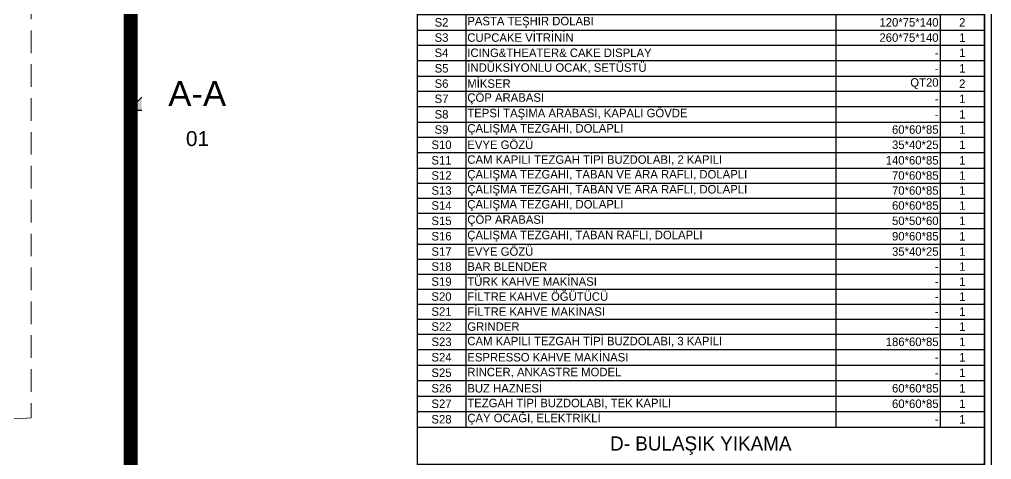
# Model space of a CAD drawing. Header units: millimetres. Extents: x 9129 to 19685, y -6152 to 3305.
# Drawn here: x 12124 to 13492, y 1145 to 1763 of the extents above; entities that cross this region are included whole.
import ezdxf
from ezdxf.enums import TextEntityAlignment as Align
from ezdxf.xclip import XClip

# ---------------------------------------------------------------- set-up
doc = ezdxf.new("R2010")
doc.units = ezdxf.units.MM
doc.header["$LTSCALE"] = 5
doc.header["$XCLIPFRAME"] = 0
doc.linetypes.add('141125_RT1$0$HIDDEN', pattern=[9.525, 6.35, -3.175])
doc.layers.add('141125_RT1$0$LP-LINE_1', color=41, linetype='Continuous', lineweight=15)
doc.layers.add('LP-SECTION', color=21, linetype='Continuous', lineweight=30)
doc.layers.add('LP-UNIT_LINE', color=170, linetype='Continuous')
doc.styles.add('AR_TEXT', font='arial.ttf')
doc.styles.add('SKTÜRK', font='GOTHIC.TTF', dxfattribs={"height": 11})

# ---------------------------------------------------------------- blocks, each defined once
blk = doc.blocks.new('AR_KESIT_YAZI_ATT')
at = {"linetype": 'Continuous'}
blk.add_line((0.44, 0), (-0.44, 0), dxfattribs=at)
at = {"style": 'AR_TEXT'}
for tag, height, p in [('KESIT_ADI', 0.25, (0, 0.169)), ('PAFTA_ADI', 0.12, (0, -0.1082)), ('PAFTA_NO', 0.15, (0, -0.2835))]:
    blk.add_attdef(tag, text='', height=height, dxfattribs=at).set_placement(p, align=Align.MIDDLE_CENTER)
blk = doc.blocks.new('AR_KESIT_YON_OKU')
blk.add_hatch(color=8).paths.add_polyline_path([(0, 0.69), (-0.69, 0), (-0.44, 0, -1), (0.44, 0), (0.69, 0)])
at = {"linetype": 'Continuous'}
blk.add_lwpolyline([(-0.44, 0), (-0.69, 0), (0, 0.69), (0.69, 0), (0.44, 0), (0.44, 0)], dxfattribs=at)
blk.add_circle((0, 0), 0.44, dxfattribs=at)
blk = doc.blocks.new('plan3')
at = {"layer": '141125_RT1$0$LP-LINE_1', "linetype": '141125_RT1$0$HIDDEN'}
blk.add_line((27463, -5997, 0), (27463, -7208.4, 0), dxfattribs=at)
blk.add_arc((27626, -9929.7, 0), 2726.2, 93.4277, 97.4397, dxfattribs=at)
at = {"layer": 'LP-UNIT_LINE', "color": 252, "lineweight": 100, "ltscale": 0.1, "const_width": 20, "elevation": 0}
blk.add_lwpolyline([(27603.2, -5413.9), (27603.2, -8043.8), (25002.8, -8043.8), (25002.8, -5413.9)], close=True, dxfattribs=at)
at = {"layer": 'LP-SECTION', "extrusion": (-1.34904e-09, -5.52954e-10, 1)}
ref = blk.add_blockref('AR_KESIT_YON_OKU', (27696.9, -6776.1, 0), dxfattribs=dict(at, xscale=140.0000000000001, yscale=140.0000000000001, zscale=140.0000000000001))
XClip(ref).set_block_clipping_path([(-19.2435702665, -8.5285994819), (-0.5579498133, 9.7302338121)])
ref = blk.add_blockref('AR_KESIT_YAZI_ATT', (27696.9, -6776.1, 0), dxfattribs=dict(at, xscale=-139.9999999999999, yscale=140, zscale=140, rotation=359.9999999999923))
XClip(ref).set_block_clipping_path([(0.5579498133, -8.5285994819), (19.2435702665, 9.7302338121)])
ref.add_attrib('KESIT_ADI', 'A-A', dxfattribs={"layer": '0', "height": 35, "style": 'AR_TEXT'}).set_placement((27696.8, -6752.5), align=Align.MIDDLE_CENTER)
ref.add_attrib('PAFTA_NO', '01', dxfattribs={"layer": '0', "height": 21, "style": 'AR_TEXT'}).set_placement((27697.2, -6815.8, 0), align=Align.MIDDLE_CENTER)
blk = doc.blocks.new('*T239')
at = {"color": 0, "linetype": 'ByBlock', "lineweight": -2, "ltscale": 5, "transparency": 16777216}
for p, q in [((0, 0), (798.6, 0)), ((0, 0), (0, -2445)), ((68.8, 0), (68.8, -48.1)), ((589.3, 0), (589.3, -48.1)), ((736, 0), (736, -48.1)), ((798.6, 0), (798.6, -2445)), ((0, -48.1), (798.6, -48.1)), ((0, -104.4), (798.6, -104.4)), ((68.8, -104.4), (68.8, -184.8)), ((589.3, -104.4), (589.3, -184.8)), ((736, -104.4), (736, -184.8)), ((0, -126.4), (798.6, -126.4)), ((0, -162.8), (798.6, -162.8)), ((0, -184.8), (798.6, -184.8)), ((0, -239.7), (798.6, -239.7)), ((68.8, -239.7), (68.8, -701.2)), ((589.3, -239.7), (589.3, -701.2)), ((736, -239.7), (736, -701.2)), ((0, -263.5), (798.6, -263.5)), ((0, -285.5), (798.6, -285.5)), ((0, -307.5), (798.6, -307.5)), ((0, -329.5), (798.6, -329.5)), ((0, -351.4), (798.6, -351.4)), ((0, -373.4), (798.6, -373.4)), ((0, -395.4), (798.6, -395.4)), ((0, -417.4), (798.6, -417.4)), ((0, -439.4), (798.6, -439.4)), ((0, -461.4), (798.6, -461.4)), ((0, -483.4), (798.6, -483.4)), ((0, -505.4), (798.6, -505.4)), ((0, -527.4), (798.6, -527.4)), ((0, -549.4), (798.6, -549.4)), ((0, -569.2), (798.6, -569.2)), ((0, -591.2), (798.6, -591.2)), ((0, -613.2), (798.6, -613.2)), ((0, -635.2), (798.6, -635.2)), ((0, -657.2), (798.6, -657.2)), ((0, -679.2), (798.6, -679.2)), ((0, -701.2), (798.6, -701.2)), ((0, -754), (798.6, -754)), ((68.8, -754), (68.8, -1273.4)), ((589.3, -754), (589.3, -1273.4)), ((736, -754), (736, -1273.4)), ((0, -775.5), (798.6, -775.5)), ((0, -797.3), (798.6, -797.3)), ((0, -819.1), (798.6, -819.1)), ((0, -840.8), (798.6, -840.8)), ((0, -862.4), (798.6, -862.4)), ((0, -884.1), (798.6, -884.1)), ((0, -905.7), (798.6, -905.7)), ((0, -927.4), (798.6, -927.4)), ((0, -949), (798.6, -949)), ((0, -970.8), (798.6, -970.8)), ((0, -992.3), (798.6, -992.3)), ((0, -1014.1), (798.6, -1014.1)), ((0, -1035.7), (798.6, -1035.7)), ((0, -1057.2), (798.6, -1057.2)), ((0, -1079), (798.6, -1079)), ((0, -1100.7), (798.6, -1100.7)), ((0, -1122.3), (798.6, -1122.3)), ((0, -1143.9), (798.6, -1143.9)), ((0, -1165.5), (798.6, -1165.5)), ((0, -1187), (798.6, -1187)), ((0, -1208.6), (798.6, -1208.6)), ((0, -1230.2), (798.6, -1230.2)), ((0, -1251.8), (798.6, -1251.8)), ((0, -1273.4), (798.6, -1273.4)), ((0, -1324.9), (798.6, -1324.9)), ((68.8, -1324.9), (68.8, -1925.8)), ((589.3, -1324.9), (589.3, -1925.8)), ((736, -1324.9), (736, -1925.8)), ((0, -1346), (798.6, -1346)), ((0, -1367.7), (798.6, -1367.7)), ((0, -1388.9), (798.6, -1388.9)), ((0, -1410.6), (798.6, -1410.6)), ((0, -1432.4), (798.6, -1432.4)), ((0, -1453.5), (798.6, -1453.5)), ((0, -1475.3), (798.6, -1475.3)), ((0, -1497), (798.6, -1497)), ((0, -1518.1), (798.6, -1518.1)), ((0, -1539.9), (798.6, -1539.9)), ((0, -1561.7), (798.6, -1561.7)), ((0, -1582.8), (798.6, -1582.8)), ((0, -1603.9), (798.6, -1603.9)), ((0, -1625), (798.6, -1625)), ((0, -1646.7), (798.6, -1646.7)), ((0, -1668.5), (798.6, -1668.5)), ((0, -1689.6), (798.6, -1689.6)), ((0, -1710.7), (798.6, -1710.7)), ((0, -1731.8), (798.6, -1731.8)), ((0, -1752.9), (798.6, -1752.9)), ((0, -1774), (798.6, -1774)), ((0, -1795.1), (798.6, -1795.1)), ((0, -1816.8), (798.6, -1816.8)), ((0, -1838.6), (798.6, -1838.6)), ((0, -1860.4), (798.6, -1860.4)), ((0, -1882.2), (798.6, -1882.2)), ((0, -1904), (798.6, -1904)), ((0, -1925.8), (798.6, -1925.8)), ((0, -1978), (798.6, -1978)), ((68.8, -1978), (68.8, -2325.2)), ((589.3, -1978), (589.3, -2325.2)), ((736, -1978), (736, -2325.2)), ((0, -1999.8), (798.6, -1999.8)), ((0, -2020.9), (798.6, -2020.9)), ((0, -2043.2), (798.6, -2043.2)), ((0, -2065.5), (798.6, -2065.5)), ((0, -2087.9), (798.6, -2087.9)), ((0, -2110.2), (798.6, -2110.2)), ((0, -2132.5), (798.6, -2132.5)), ((0, -2154.9), (798.6, -2154.9)), ((0, -2177.2), (798.6, -2177.2)), ((0, -2199.5), (798.6, -2199.5)), ((0, -2235.9), (798.6, -2235.9)), ((0, -2258.2), (798.6, -2258.2)), ((0, -2280.6), (798.6, -2280.6)), ((0, -2302.9), (798.6, -2302.9)), ((0, -2325.2), (798.6, -2325.2)), ((0, -2378), (798.6, -2378)), ((68.8, -2378), (68.8, -2445)), ((589.3, -2378), (589.3, -2445)), ((736, -2378), (736, -2445)), ((0, -2400.3), (798.6, -2400.3)), ((0, -2422.7), (798.6, -2422.7)), ((0, -2445), (798.6, -2445))]:
    blk.add_line(p, q, dxfattribs=at)
at = {"color": 0, "ltscale": 5, "transparency": 16777216, "style": 'SKTÜRK'}
for s, insert, char_height, width, attachment_point in [('P.NO', (34.4, -24.1), 11.91, 38.977, 5), ('ÜRÜN ADI', (329, -24.1), 11.91, 490.739, 5), ('ÖLÇÜ', (662.6, -24.1), 11.91, 116.897, 5), ('AD.', (767.3, -24.1), 11.91, 32.798, 5), ('C- SOĞUK ODA', (399.3, -76.3), 19.857, 768.77, 5), ('C1', (34.4, -115.4), 11.91, 64.792, 5), ('PANEL TİP SOĞUK ODA', (70.7, -115.4), 11.914, 516.554, 4), ('250*290*240', (734, -115.4), 11.914, 142.711, 6), ('1', (767.3, -115.4), 11.9, 58.613, 5), ('İSTİF RAFI, 4 KATLI, DEMONTE', (70.7, -144.6), 11.914, 516.554, 4), ('C2-M6-M5', (34.4, -144.6), 11.91, 64.792, 5), ('122*46*160', (734, -144.6), 11.91, 142.711, 6), ('4', (767.3, -144.6), 11.9, 58.613, 5), ('İSTİF RAFI, 4 KATLI, DEMONTE', (70.7, -173.8), 11.914, 516.554, 4), ('C3-M6', (34.4, -173.8), 11.91, 64.792, 5), ('183*46*160', (734, -173.8), 11.91, 142.711, 6), ('1', (767.3, -173.8), 11.9, 58.613, 5), ('H- HAZIRLIK', (399.3, -212.2), 19.857, 794.584, 5), ('H1', (34.4, -251.6), 11.91, 64.792, 5), ('DİZDEN KUMANDALI EL YIKAMA LAVABOSU', (70.7, -251.6), 11.914, 516.554, 4), ('40*29*40', (734, -251.6), 11.91, 142.711, 6), ('1', (767.3, -251.6), 11.9, 58.613, 5), ('H2', (34.4, -274.5), 11.91, 64.792, 5), ('ÇALIŞMA TEZGAHI, TABAN RAFLI', (70.7, -274.5), 11.914, 516.554, 4), ('69*82*85', (734, -274.5), 11.91, 142.711, 6), ('1', (767.3, -274.5), 11.9, 58.613, 5), ('MİKSER ', (70.7, -296.5), 11.91, 516.554, 4), ('H3', (34.4, -296.5), 11.91, 64.792, 5), ('20 QT', (734, -296.5), 11.91, 142.711, 6), ('1', (767.3, -296.5), 11.9, 58.613, 5), ('H4', (34.4, -318.5), 11.91, 64.792, 5), ('ÇALIŞMA TEZGAHI, TABAN VE ARA RAFLI ', (70.7, -318.5), 11.914, 516.554, 4), ('90*60*85', (734, -318.5), 11.91, 142.711, 6), ('1', (767.3, -318.5), 11.9, 58.613, 5), ('H5', (34.4, -340.5), 11.91, 64.792, 5), ('DUVAR RAFI ', (70.7, -340.5), 11.914, 516.554, 4), ('130*30*4', (734, -340.5), 11.91, 142.711, 6), ('1', (767.3, -340.5), 11.9, 58.613, 5), ('ÇALIŞMA TEZGAHI ', (70.7, -362.4), 11.914, 516.554, 4), ('H6', (34.4, -362.4), 11.91, 64.792, 5), ('107*70*85', (734, -362.4), 11.91, 142.711, 6), ('1', (767.3, -362.4), 11.9, 58.613, 5), ('H7', (34.4, -384.4), 11.91, 64.792, 5), ('DUVAR RAFI', (70.7, -384.4), 11.91, 516.554, 4), ('107*30*4', (734, -384.4), 11.91, 142.711, 6), ('1', (767.3, -384.4), 11.9, 58.613, 5), ('H8', (34.4, -406.4), 11.91, 64.792, 5), ('UN-ŞEKER ARABASI', (70.7, -406.4), 11.914, 516.554, 4), ('103 lt', (734, -406.4), 11.91, 142.711, 6), ('4', (767.3, -406.4), 11.9, 58.613, 5), ('H9', (34.4, -428.4), 11.91, 64.792, 5), ('TEZGAH TİPİ BUZDOLABI, 2 KAPILI', (70.7, -428.4), 11.914, 516.554, 4), ('140*70*85', (734, -428.4), 11.91, 142.711, 6), ('1', (767.3, -428.4), 11.9, 58.613, 5), ('H10', (34.4, -450.4), 11.91, 64.792, 5), ('DUVAR RAFI', (70.7, -450.4), 11.91, 516.554, 4), ('140*30*4', (734, -450.4), 11.91, 142.711, 6), ('1', (767.3, -450.4), 11.9, 58.613, 5), ('MİKSER ', (70.7, -472.4), 11.91, 516.554, 4), ('8 QT', (734, -472.4), 11.91, 142.711, 6), ('H11', (34.4, -472.4), 11.91, 64.792, 5), ('6', (767.3, -472.4), 11.9, 58.613, 5), ('H12', (34.4, -494.4), 11.91, 64.792, 5), ('ÇÖP ARABASI ', (70.7, -494.4), 11.914, 516.554, 4), ('35*65*70', (734, -494.4), 11.91, 142.711, 6), ('3', (767.3, -494.4), 11.9, 58.613, 5), ('H13', (34.4, -516.4), 11.91, 64.792, 5), ('ÇALIŞMA TEZGAHI, TABAN VE ARA RAFLI ', (70.7, -516.4), 11.914, 516.554, 4), ('130*60*85', (734, -516.4), 11.91, 142.711, 6), ('1', (767.3, -516.4), 11.9, 58.613, 5), ('H14', (34.4, -538.4), 11.91, 64.792, 5), ('ÇALIŞMA TEZGAHI', (70.7, -538.4), 11.914, 516.554, 4), ('120*70*85', (734, -538.4), 11.91, 142.711, 6), ('1', (767.3, -538.4), 11.9, 58.613, 5), ('H15-M24', (34.4, -559.3), 10, 64.792, 5), ('SETALTI BUZDOLABI, TEK KAPILI ', (70.7, -559.3), 11.914, 516.554, 4), ('60*60*84', (734, -559.3), 11.91, 142.711, 6), ('1', (767.3, -559.3), 11.9, 58.613, 5), ('H16-M2', (34.4, -580.2), 11.91, 64.792, 5), ('TEZGAH TİPİ BUZDOLABI, 3 KAPILI ', (70.7, -580.2), 11.914, 516.554, 4), ('187*70*85', (734, -580.2), 11.91, 142.711, 6), ('1', (767.3, -580.2), 11.9, 58.613, 5), ('H17', (34.4, -602.2), 11.91, 64.792, 5), ('ÇALIŞMA TEZGAHI ', (70.7, -602.2), 11.914, 516.554, 4), ('130*70*85', (734, -602.2), 11.91, 142.711, 6), ('1', (767.3, -602.2), 11.9, 58.613, 5), ('H17A', (34.4, -624.2), 11.91, 64.792, 5), ('DUVAR RAFI', (70.7, -624.2), 11.91, 516.554, 4), ('187*30*4', (734, -624.2), 11.91, 142.711, 6), ('9', (767.3, -624.2), 11.9, 58.613, 5), ('H18', (34.4, -646.2), 11.91, 64.792, 5), ('TEPSİ TAŞIMA ARABASI ', (70.7, -646.2), 11.914, 516.554, 4), ('15 KATLI', (734, -646.2), 11.91, 142.711, 6), ('2', (767.3, -646.2), 11.9, 58.613, 5), ('H19', (34.4, -668.2), 11.91, 64.792, 5), ('KONVEKSİYONLU FIRIN ', (70.7, -668.2), 11.914, 516.554, 4), ('ZAPHAIRE 200-E', (734, -668.2), 11.914, 142.711, 6), ('2', (767.3, -668.2), 11.9, 58.613, 5), ('H20', (34.4, -690.2), 11.91, 64.792, 5), ('DAVLUMBAZ, DUVAR TİPİ, FİLTRELİ, KLİMATİK', (70.7, -690.2), 11.914, 516.554, 4), ('225*135*50', (734, -690.2), 11.91, 142.711, 6), ('1', (767.3, -690.2), 11.9, 58.613, 5), ('M- MUTFAK', (399.3, -727.6), 19.86, 794.584, 5), ('M1', (34.4, -764.8), 11.91, 64.792, 5), ('DİZDEN KUMANDALI EL YIKAMA LAVABOSU', (70.7, -764.8), 11.914, 516.554, 4), ('40*29*40', (734, -764.8), 11.91, 142.711, 6), ('1', (767.3, -764.8), 11.9, 58.613, 5), ('ÇÖP ARABASI ', (70.7, -786.4), 11.914, 516.554, 4), ('M2', (34.4, -786.4), 11.91, 64.792, 5), ('35*65*70', (734, -786.4), 11.91, 142.711, 6), ('2', (767.3, -786.4), 11.9, 58.613, 5), ('M3', (34.4, -808.2), 11.91, 64.792, 5), ('ÇÖP ARABASI', (70.7, -808.2), 11.914, 516.554, 4), ('4', (767.3, -808.2), 11.9, 58.613, 5), ('CİHAZALTI ÇALIŞMA TEZGAHI, TABAN RAFLI, DOLAPLI', (70.7, -829.9), 11.914, 516.554, 4), ('-', (734, -808.2), 11.9, 142.711, 6), ('M4-M23', (34.4, -829.9), 11.91, 64.792, 5), ('80*70*60', (734, -829.9), 11.91, 142.711, 6), ('1', (767.3, -829.9), 11.9, 58.613, 5), ('M5-M13', (34.4, -851.6), 11.91, 64.792, 5), ('IZGARA, GAZLI, SETÜSTÜ ', (70.7, -851.6), 11.914, 516.554, 4), ('80*70*30', (734, -851.6), 11.91, 142.711, 6), ('1', (767.3, -851.6), 11.9, 58.613, 5), ('M6-M21', (34.4, -873.2), 11.91, 64.792, 5), ('CİHAZALTI ÇALIŞMA TEZGAHI, TABAN RAFLI, DOLAPLI', (70.7, -873.2), 11.914, 516.554, 4), ('140*70*60', (734, -873.2), 11.91, 142.711, 6), ('1', (767.3, -873.2), 11.9, 58.613, 5), ('M7', (34.4, -894.9), 11.91, 64.792, 5), ('NÖTR ARA TEZGAH, SETÜSTÜ ', (70.7, -894.9), 11.914, 516.554, 4), ('120*70*30', (734, -894.9), 11.91, 142.711, 6), ('1', (767.3, -894.9), 11.9, 58.613, 5), ('M8', (34.4, -916.6), 11.91, 64.792, 5), ('CİHAZALTI ÇALIŞMA TEZGAHI, TABAN RAFLI, DOLAPLI', (70.7, -916.6), 11.914, 516.554, 4), ('80*70*60', (734, -916.6), 11.91, 142.711, 6), ('1', (767.3, -916.6), 11.9, 58.613, 5), ('NÖTR ARA TEZGAH, SETÜSTÜ ', (70.7, -938.2), 11.914, 516.554, 4), ('M9', (34.4, -938.2), 11.91, 64.792, 5), ('80*70*30', (734, -938.2), 11.91, 142.711, 6), ('1', (767.3, -938.2), 11.9, 58.613, 5), ('M10', (34.4, -959.9), 11.91, 64.792, 5), ('6 AÇIK ALEVLİ OCAK, GAZLI, SETÜSTÜ ', (70.7, -959.9), 11.914, 516.554, 4), ('120*70*30', (734, -959.9), 11.91, 142.711, 6), ('1', (767.3, -959.9), 11.9, 58.613, 5), ('M11', (34.4, -981.6), 11.91, 64.792, 5), ('NÖTR ARA TEZGAH, SETÜSTÜ ', (70.7, -981.6), 11.914, 516.554, 4), ('10*70*30', (734, -981.6), 11.91, 142.711, 6), ('2', (767.3, -981.6), 11.9, 58.613, 5), ('M12', (34.4, -1003.2), 11.91, 64.792, 5), ('CİHAZALTI BUZDOLABI, ÇİFT SIRA ÇEKMECELİ ', (70.7, -1003.2), 11.914, 516.554, 4), ('140*70*60', (734, -1003.2), 11.91, 142.711, 6), ('1', (767.3, -1003.2), 11.9, 58.613, 5), ('M12A', (34.4, -1024.9), 11.91, 64.792, 5), ('TAVA RAFI', (70.7, -1024.9), 11.91, 516.554, 4), ('220*45*45', (734, -1024.9), 11.91, 142.711, 6), ('1', (767.3, -1024.9), 11.9, 58.613, 5), ('DAVLUMBAZ, ORTA TİP, FİLTRELİ, KLİMATİK ', (70.7, -1046.4), 11.914, 516.554, 4), ('M13', (34.4, -1046.4), 11.91, 64.792, 5), ('200*280*50', (734, -1046.4), 11.91, 142.711, 6), ('1', (767.3, -1046.4), 11.9, 58.613, 5), ('M14', (34.4, -1068.1), 11.91, 64.792, 5), ('TEK EVYELİ ÇALIŞMA TEZGAHI', (70.7, -1068.1), 11.914, 516.554, 4), ('150*70*85', (734, -1068.1), 11.91, 142.711, 6), ('1', (767.3, -1068.1), 11.9, 58.613, 5), ('ÇÖP ARABASI ', (70.7, -1089.8), 11.914, 516.554, 4), ('M15', (34.4, -1089.8), 11.91, 64.792, 5), ('%%C40*50', (734, -1089.8), 11.91, 142.711, 6), ('1', (767.3, -1089.8), 11.9, 58.613, 5), ('M16', (34.4, -1111.5), 11.91, 64.792, 5), ('TEZGAH TİPİ BUZDOLABI, 3 KAPILI ', (70.7, -1111.5), 11.914, 516.554, 4), ('187*70*85', (734, -1111.5), 11.91, 142.711, 6), ('1', (767.3, -1111.5), 11.9, 58.613, 5), ('M17', (34.4, -1133.1), 11.91, 64.792, 5), ('CUTTER, ROBOT COUPE', (70.7, -1133.1), 11.914, 516.554, 4), ('-', (734, -1133.1), 11.9, 142.711, 6), ('1', (767.3, -1133.1), 11.9, 58.613, 5), ('M17A', (34.4, -1154.7), 11.91, 64.792, 5), ('KATI MEYVE SIKACAĞI ', (70.7, -1154.7), 11.914, 516.554, 4), ('no: 50', (734, -1154.7), 11.91, 142.711, 6), ('1', (767.3, -1154.7), 11.9, 58.613, 5), ('M18', (34.4, -1176.3), 11.91, 64.792, 5), ('BUZ MAKİNASI ', (70.7, -1176.3), 11.914, 516.554, 4), ('1', (767.3, -1176.3), 11.9, 58.613, 5), ('DEPO TİPİ DERİNDONDURUCU, TEK KAPILI ', (70.7, -1197.8), 11.914, 516.554, 4), ('-', (734, -1176.3), 11.9, 142.711, 6), ('M19', (34.4, -1197.8), 11.91, 64.792, 5), ('68*85*205', (734, -1197.8), 11.91, 142.711, 6), ('1', (767.3, -1197.8), 11.9, 58.613, 5), ('M20', (34.4, -1219.4), 11.91, 64.792, 5), ('DONDURMA MAKİNASI', (70.7, -1219.4), 11.914, 516.554, 4), ('1', (767.3, -1219.4), 11.9, 58.613, 5), ('-', (734, -1219.4), 11.9, 142.711, 6), ('M21', (34.4, -1241), 11.91, 64.792, 5), ('ÇALIŞMA TEZGAHI, TABAN VE ARA RAFLI ', (70.7, -1241), 11.914, 516.554, 4), ('170*70*85', (734, -1241), 11.91, 142.711, 6), ('1', (767.3, -1241), 11.9, 58.613, 5), ('M21A', (34.4, -1262.6), 11.91, 64.792, 5), ('DUVAR RAFI', (70.7, -1262.6), 11.91, 516.554, 4), ('170*30*4', (734, -1262.6), 11.91, 142.711, 6), ('2', (767.3, -1262.6), 11.9, 58.613, 5), ('S- SERVİS', (399.3, -1299.1), 19.86, 794.584, 5), ('S1', (34.4, -1335.5), 11.91, 64.792, 5), ('DONDURMA DOLABI', (70.7, -1335.5), 11.914, 516.554, 4), ('92*75*140', (734, -1335.5), 11.91, 142.711, 6), ('1', (767.3, -1335.5), 11.9, 58.613, 5), ('S2', (34.4, -1356.9), 11.91, 64.792, 5), ('PASTA TEŞHİR DOLABI', (70.7, -1356.9), 11.914, 516.554, 4), ('120*75*140', (734, -1356.9), 11.91, 142.711, 6), ('2', (767.3, -1356.9), 11.9, 58.613, 5), ('S3', (34.4, -1378.3), 11.91, 64.792, 5), ('CUPCAKE VİTRİNİN', (70.7, -1378.3), 11.914, 516.554, 4), ('260*75*140', (734, -1378.3), 11.91, 142.711, 6), ('1', (767.3, -1378.3), 11.9, 58.613, 5), ('S4', (34.4, -1399.7), 11.91, 64.792, 5), ('ICING&THEATER& CAKE DISPLAY', (70.7, -1399.7), 11.914, 516.554, 4), ('1', (767.3, -1399.7), 11.9, 58.613, 5), ('-', (734, -1399.7), 11.9, 142.711, 6), ('S5', (34.4, -1421.5), 11.91, 64.792, 5), ('İNDÜKSİYONLU OCAK, SETÜSTÜ', (70.7, -1421.5), 11.914, 516.554, 4), ('-', (734, -1421.5), 11.9, 142.711, 6), ('1', (767.3, -1421.5), 11.9, 58.613, 5), ('MİKSER', (70.7, -1443), 11.91, 516.554, 4), ('QT20', (734, -1443), 11.91, 142.711, 6), ('S6', (34.4, -1443), 11.91, 64.792, 5), ('2', (767.3, -1443), 11.9, 58.613, 5), ('S7', (34.4, -1464.4), 11.91, 64.792, 5), ('ÇÖP ARABASI', (70.7, -1464.4), 11.914, 516.554, 4), ('1', (767.3, -1464.4), 11.9, 58.613, 5), ('TEPSİ TAŞIMA ARABASI, KAPALI GÖVDE', (70.7, -1486.2), 11.914, 516.554, 4), ('-', (734, -1464.4), 11.9, 142.711, 6), ('S8', (34.4, -1486.2), 11.91, 64.792, 5), ('-', (734, -1486.2), 11.9, 142.711, 6), ('1', (767.3, -1486.2), 11.9, 58.613, 5), ('S9', (34.4, -1507.6), 11.91, 64.792, 5), ('ÇALIŞMA TEZGAHI, DOLAPLI', (70.7, -1507.6), 11.914, 516.554, 4), ('60*60*85', (734, -1507.6), 11.91, 142.711, 6), ('1', (767.3, -1507.6), 11.9, 58.613, 5), ('S10', (34.4, -1529), 11.91, 64.792, 5), ('EVYE GÖZÜ', (70.7, -1529), 11.91, 516.554, 4), ('35*40*25', (734, -1529), 11.91, 142.711, 6), ('1', (767.3, -1529), 11.9, 58.613, 5), ('S11', (34.4, -1550.8), 11.91, 64.792, 5), ('CAM KAPILI TEZGAH TİPİ BUZDOLABI, 2 KAPILI ', (70.7, -1550.8), 11.914, 516.554, 4), ('140*60*85', (734, -1550.8), 11.91, 142.711, 6), ('1', (767.3, -1550.8), 11.9, 58.613, 5), ('S12', (34.4, -1572.2), 11.91, 64.792, 5), ('ÇALIŞMA TEZGAHI, TABAN VE ARA RAFLI, DOLAPLI', (70.7, -1572.2), 11.914, 516.554, 4), ('70*60*85', (734, -1572.2), 11.91, 142.711, 6), ('1', (767.3, -1572.2), 11.9, 58.613, 5), ('S13', (34.4, -1593.3), 11.91, 64.792, 5), ('ÇALIŞMA TEZGAHI, TABAN VE ARA RAFLI, DOLAPLI', (70.7, -1593.3), 11.914, 516.554, 4), ('70*60*85', (734, -1593.3), 11.91, 142.711, 6), ('1', (767.3, -1593.3), 11.9, 58.613, 5), ('S14', (34.4, -1614.4), 11.91, 64.792, 5), ('ÇALIŞMA TEZGAHI, DOLAPLI', (70.7, -1614.4), 11.914, 516.554, 4), ('60*60*85', (734, -1614.4), 11.91, 142.711, 6), ('1', (767.3, -1614.4), 11.9, 58.613, 5), ('ÇÖP ARABASI ', (70.7, -1635.9), 11.914, 516.554, 4), ('S15', (34.4, -1635.9), 11.91, 64.792, 5), ('50*50*60', (734, -1635.9), 11.91, 142.711, 6), ('1', (767.3, -1635.9), 11.9, 58.613, 5), ('S16', (34.4, -1657.6), 11.91, 64.792, 5), ('ÇALIŞMA TEZGAHI, TABAN RAFLI, DOLAPLI', (70.7, -1657.6), 11.914, 516.554, 4), ('90*60*85', (734, -1657.6), 11.91, 142.711, 6), ('1', (767.3, -1657.6), 11.9, 58.613, 5), ('S17', (34.4, -1679.1), 11.91, 64.792, 5), ('EVYE GÖZÜ', (70.7, -1679.1), 11.91, 516.554, 4), ('35*40*25', (734, -1679.1), 11.91, 142.711, 6), ('1', (767.3, -1679.1), 11.9, 58.613, 5), ('S18', (34.4, -1700.2), 11.91, 64.792, 5), ('BAR BLENDER', (70.7, -1700.2), 11.914, 516.554, 4), ('1', (767.3, -1700.2), 11.9, 58.613, 5), ('-', (734, -1700.2), 11.9, 142.711, 6), ('S19', (34.4, -1721.3), 11.91, 64.792, 5), ('TÜRK KAHVE MAKİNASI ', (70.7, -1721.3), 11.914, 516.554, 4), ('-', (734, -1721.3), 11.9, 142.711, 6), ('1', (767.3, -1721.3), 11.9, 58.613, 5), ('S20', (34.4, -1742.4), 11.91, 64.792, 5), ('FİLTRE KAHVE ÖĞÜTÜCÜ', (70.7, -1742.4), 11.914, 516.554, 4), ('1', (767.3, -1742.4), 11.9, 58.613, 5), ('-', (734, -1742.4), 11.9, 142.711, 6), ('S21', (34.4, -1763.5), 11.91, 64.792, 5), ('FİLTRE KAHVE MAKİNASI ', (70.7, -1763.5), 11.914, 516.554, 4), ('-', (734, -1763.5), 11.9, 142.711, 6), ('1', (767.3, -1763.5), 11.9, 58.613, 5), ('S22', (34.4, -1784.6), 11.91, 64.792, 5), ('GRINDER', (70.7, -1784.6), 11.91, 516.554, 4), ('1', (767.3, -1784.6), 11.9, 58.613, 5), ('-', (734, -1784.6), 11.9, 142.711, 6), ('S23', (34.4, -1806), 11.91, 64.792, 5), ('CAM KAPILI TEZGAH TİPİ BUZDOLABI, 3 KAPILI', (70.7, -1806), 11.914, 516.554, 4), ('186*60*85', (734, -1806), 11.91, 142.711, 6), ('1', (767.3, -1806), 11.9, 58.613, 5), ('ESPRESSO KAHVE MAKİNASI ', (70.7, -1827.7), 11.914, 516.554, 4), ('S24', (34.4, -1827.7), 11.91, 64.792, 5), ('-', (734, -1827.7), 11.9, 142.711, 6), ('1', (767.3, -1827.7), 11.9, 58.613, 5), ('S25', (34.4, -1849.5), 11.91, 64.792, 5), ('RINCER, ANKASTRE MODEL', (70.7, -1849.5), 11.914, 516.554, 4), ('1', (767.3, -1849.5), 11.9, 58.613, 5), ('-', (734, -1849.5), 11.9, 142.711, 6), ('S26', (34.4, -1871.3), 11.91, 64.792, 5), ('BUZ HAZNESİ', (70.7, -1871.3), 11.914, 516.554, 4), ('60*60*85', (734, -1871.3), 11.91, 142.711, 6), ('1', (767.3, -1871.3), 11.9, 58.613, 5), ('S27', (34.4, -1893.1), 11.91, 64.792, 5), ('TEZGAH TİPİ BUZDOLABI, TEK KAPILI', (70.7, -1893.1), 11.914, 516.554, 4), ('60*60*85', (734, -1893.1), 11.91, 142.711, 6), ('1', (767.3, -1893.1), 11.9, 58.613, 5), ('S28', (34.4, -1914.9), 11.91, 64.792, 5), ('ÇAY OCAĞI, ELEKTRİKLİ', (70.7, -1914.9), 11.914, 516.554, 4), ('1', (767.3, -1914.9), 11.9, 58.613, 5), ('-', (734, -1914.9), 11.9, 142.711, 6), ('D- BULAŞIK YIKAMA', (399.3, -1951.9), 19.857, 794.584, 5), ('D1', (34.4, -1988.9), 11.91, 64.792, 5), ('TEK EVYELİ ÇALIŞMA TEZGAHI ', (70.7, -1988.9), 11.914, 516.554, 4), ('160*75*85', (734, -1988.9), 11.91, 142.711, 6), ('1', (767.3, -1988.9), 11.9, 58.613, 5), ('D2', (34.4, -2010.3), 11.91, 64.792, 5), ('BASKET RAFI', (70.7, -2010.3), 11.914, 516.554, 4), ('160*40*60', (734, -2010.3), 11.91, 142.711, 6), ('1', (767.3, -2010.3), 11.9, 58.613, 5), ('ÇÖP ARABASI ', (70.7, -2032), 11.914, 516.554, 4), ('D3', (34.4, -2032), 11.91, 64.792, 5), ('%%C40*50', (734, -2032), 11.91, 142.711, 6), ('1', (767.3, -2032), 11.9, 58.613, 5), ('D4', (34.4, -2054.4), 11.91, 64.792, 5), ('ÖN YIKAMA DUŞU', (70.7, -2054.4), 11.914, 516.554, 4), ('1', (767.3, -2054.4), 11.9, 58.613, 5), ('-', (734, -2054.4), 11.9, 142.711, 6), ('D5', (34.4, -2076.7), 11.91, 64.792, 5), ('YAĞ TUTUCU ', (70.7, -2076.7), 11.914, 516.554, 4), (' 1 lt/sn', (734, -2076.7), 11.91, 142.711, 6), ('1', (767.3, -2076.7), 11.9, 58.613, 5), ('D6', (34.4, -2099), 11.91, 64.792, 5), ('BYM GİRİŞ TEZGAHI ', (70.7, -2099), 11.914, 516.554, 4), ('120*75*85', (734, -2099), 11.91, 142.711, 6), ('1', (767.3, -2099), 11.9, 58.613, 5), ('D7-M3', (34.4, -2121.4), 11.91, 64.792, 5), ('BULAŞIK YIKAMA MAKİNASI, GİYOTİN TİP ', (70.7, -2121.4), 11.914, 516.554, 4), ('1000 tb/s', (734, -2121.4), 11.91, 142.711, 6), ('1', (767.3, -2121.4), 11.9, 58.613, 5), ('DAVLUMBAZ, DUVAR TİPİ ', (70.7, -2143.7), 11.914, 516.554, 4), ('D8', (34.4, -2143.7), 11.91, 64.792, 5), ('100*97*50', (734, -2143.7), 11.91, 142.711, 6), ('1', (767.3, -2143.7), 11.9, 58.613, 5), ('D9', (34.4, -2166), 11.91, 64.792, 5), ('BYM ÇIKIŞ TEZGAHI ', (70.7, -2166), 11.914, 516.554, 4), ('70*75*85', (734, -2166), 11.91, 142.711, 6), ('1', (767.3, -2166), 11.9, 58.613, 5), ('D10-M6', (34.4, -2188.4), 11.91, 64.792, 5), ('İSTİF RAFI, 4 KATLI, DEMONTE ', (70.7, -2188.4), 11.914, 516.554, 4), ('92*46*160', (734, -2188.4), 11.91, 142.711, 6), ('1', (767.3, -2188.4), 11.9, 58.613, 5), ('D11-M6- M7', (34.4, -2217.7), 11.91, 64.792, 5), ('İSTİF RAFI, 4 KATLI, DEMONTE ', (70.7, -2217.7), 11.914, 516.554, 4), ('153*46*160', (734, -2217.7), 11.91, 142.711, 6), ('2', (767.3, -2217.7), 11.9, 58.613, 5), ('D12-M6', (34.4, -2247.1), 11.91, 64.792, 5), ('İSTİF RAFI, 4 KATLI, DEMONTE ', (70.7, -2247.1), 11.914, 516.554, 4), ('183*46*160', (734, -2247.1), 11.91, 142.711, 6), ('1', (767.3, -2247.1), 11.9, 58.613, 5), ('D13', (34.4, -2269.4), 11.91, 64.792, 5), ('İSTİF RAFI, 4 KATLI, DEMONTE ', (70.7, -2269.4), 11.914, 516.554, 4), ('91*36*160', (734, -2269.4), 11.91, 142.711, 6), ('1', (767.3, -2269.4), 11.9, 58.613, 5), ('MOP YIKAMA EVYESİ ', (70.7, -2291.7), 11.914, 516.554, 4), ('D14', (34.4, -2291.7), 11.91, 64.792, 5), ('70*55*85', (734, -2291.7), 11.91, 142.711, 6), ('1', (767.3, -2291.7), 11.9, 58.613, 5), ('D15', (34.4, -2314.1), 11.91, 64.792, 5), ('PASLANMAZ DUVAR KAPLAMA', (70.7, -2314.1), 11.914, 516.554, 4), ('6 mt.', (734, -2314.1), 11.91, 142.711, 6), ('1', (767.3, -2314.1), 11.9, 58.613, 5), ('Y- YER IZGARASI', (399.3, -2351.6), 19.857, 794.584, 5), ('Y1', (34.4, -2389.2), 11.91, 64.792, 5), ('YER IZGARASI', (70.7, -2389.2), 11.914, 516.554, 4), ('30*30*14', (734, -2389.2), 11.91, 142.711, 6), ('2', (767.3, -2389.2), 11.9, 58.613, 5), ('Y2', (34.4, -2411.5), 11.91, 64.792, 5), ('YER IGARASI', (70.7, -2411.5), 11.914, 516.554, 4), ('50*30*14', (734, -2411.5), 11.91, 142.711, 6), ('1', (767.3, -2411.5), 11.9, 58.613, 5), ('Y3', (34.4, -2433.8), 11.91, 64.792, 5), ('YER IZGARASI', (70.7, -2433.8), 11.914, 516.554, 4), ('95*30*14', (734, -2433.8), 11.91, 142.711, 6), ('4', (767.3, -2433.8), 11.9, 58.613, 5)]:
    blk.add_mtext(s, dxfattribs=dict(at, insert=insert, char_height=char_height, width=width, attachment_point=attachment_point))

msp = doc.modelspace()

# ---------------------------------------------------------------- linework, layer by layer
for points in [[(9376.82, 185.99), (13491.82, 185.99), (13491.82, 3125.99), (9376.82, 3125.99)], [(9386.82, 195.99), (13481.82, 195.99), (13481.82, 3115.99), (9386.82, 3115.99)]]:
    msp.add_lwpolyline(points, close=True)

# ---------------------------------------------------------------- block references
for name, p in [('plan3', (-15322.97, 8411.55)), ('*T239', (12683.27, 3115.99))]:
    msp.add_blockref(name, p)

doc.saveas('drawing.dxf')
